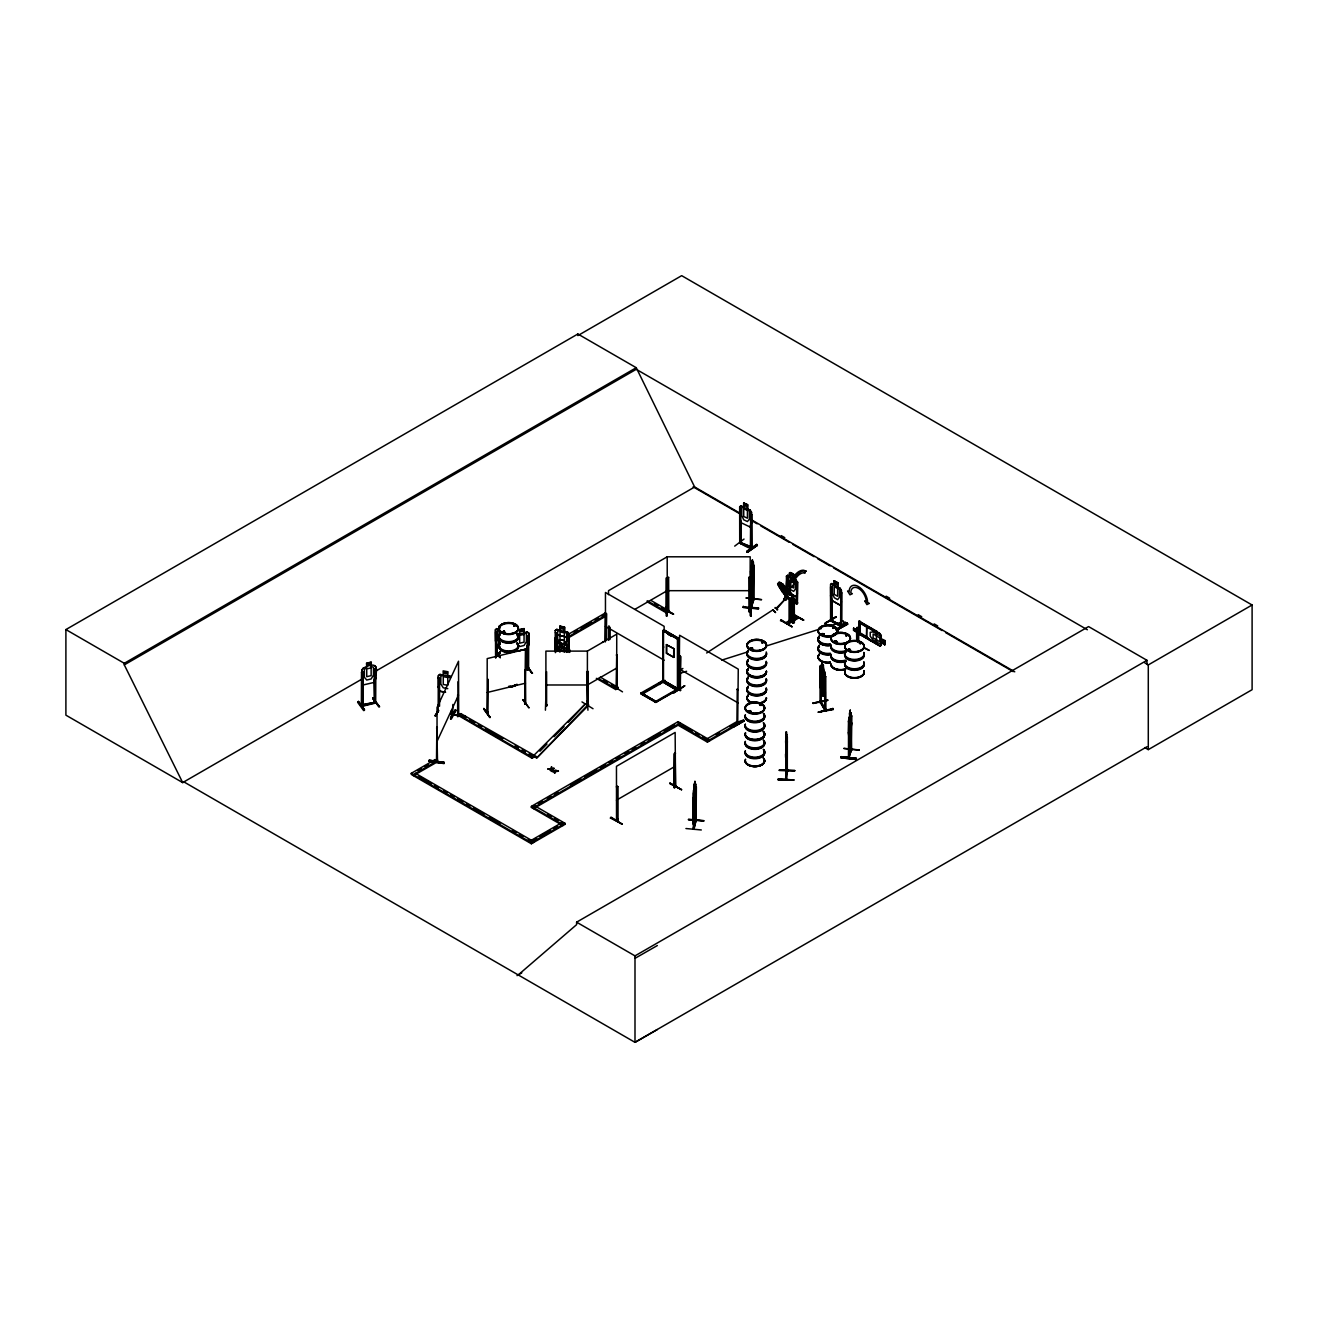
<?xml version="1.0" encoding="UTF-8"?>
<svg xmlns="http://www.w3.org/2000/svg" width="1318" height="1318" viewBox="0 0 1318 1318"><rect width="100%" height="100%" fill="white"/><g stroke="black" fill="none" stroke-linecap="round" stroke-linejoin="round"><path stroke-width="1.5" d="M786.105 736.416L786.451 732.017M785.643 757.619C789.12 719.71 786.171 761.013 785.61 756.829L786.352 735.493M785.94 748.08L786.286 731.77L785.726 754.489M778.23 779.91L778.279 778.724L793.815 780.025L778.23 779.91L793.798 779.91M778.279 779.317L793.815 780.025M784.836 595.818L785.89 596.329M795.314 582.754L789.614 580.711L789.35 587.367L790.668 587.976L795.314 582.754L793.996 582.144M790.668 587.976L790.932 581.304L789.614 580.711M795.545 601.848L794.968 600.86L795.38 601.848M694.289 828.594L693.911 829.384L694.8 787.225L694.042 797.736M695.476 821.262L696.464 820.554M696.332 820.093L695.838 819.318L695.574 820.224M693.202 802.711L693.449 797.67M695.294 808.214C688.622 849.83 698.458 795.726 695.196 796.484M753.221 578.849C756.993 554.927 746.4 610.119 753.204 578.783M850.818 729.249C854.739 705.459 844.509 757.323 850.983 729.266M685.937 828.528L701.308 829.961M743.303 606.906L758.624 607.928M758.476 609.031L743.171 607.351L758.608 608.537M856.239 759.481L856.387 758.295L841.082 756.68L840.933 757.85L856.239 759.481L840.95 757.718M856.387 758.311L841.082 756.68M694.471 800.158L694.191 803.782L693.762 801.41L693.054 803.337M694.619 800.899L694.602 807.95L694.174 805.693C692.51 829.846 694.948 788.741 692.922 805.759M753.468 562.77L753.039 562.045L752.545 564.269L752.413 559.853L751.046 569.788L751.342 607.763L752.38 565.636L751.507 576.131M849.418 756.186L848.38 756.713L849.237 756.812M851.626 749.102L851.23 748.097L851.626 750.337L851.28 715.526L851.56 716.382M693.63 804.524L694.784 797.011L695.196 798.889M437.395 761.194L436.999 762.068L436.67 761.178M458.516 715.69L457.527 716.465L458.648 715.674L532.044 758.245L534.185 757.01L536.821 757.883L588.059 705.805M458.219 715.328L457.956 714.307L457.593 716.498L458.038 715.526M694.701 808L693.63 813.914L693.202 812.036M432.749 761.952L428.993 761.343L444.232 763.056L436.522 762.479M444.051 763.616L436.538 762.381M858.891 632.574L877.31 644.041L858.825 633.991L858.825 632.871L859.962 634.469M860.39 621.915C860.736 625.605 856.733 619.921 859.896 621.964C859.451 652.674 860.308 612.606 860.341 623.084M779.3 770.47L794.886 770.552L779.35 769.926M786.418 744.95L786.401 779.712L785.874 778.823M787.324 736.993L787.307 771.755L787.456 769.646L786.681 770.519M785.89 777.488L786.467 778.872M786.797 770.75L785.66 779.663L785.709 777.669M786.632 770.387L786.797 769.514M775.94 608.521L784.671 599.69L776.5 609.13M858.067 628.768L856.255 629.872L856.255 631.816L853.537 630.251L853.537 628.307L857.672 630.334C860.984 628.95 856.008 629.279 857.211 627.417L858.891 629.263M785.693 740.881L786.714 733.945L787.324 771.59M694.042 811.18L694.784 800.356L694.042 803.057M751.029 585.653L750.585 571.238L753.039 562.045M750.716 571.304L750.881 568.783M848.314 721.704L848.808 719.233L848.479 732.923M695.196 806.682L694.652 813.717M663.267 680.368L641.158 692.922L641.158 693.976L655.82 702.445L678.754 689.215L678.704 638.373L664.074 629.922L662.756 630.679L662.773 680.582L663.382 679.001M679.808 688.474C682.329 692.856 677.765 686.843 680.516 688.952M694.026 784.342L693.663 790.52L695.558 783.633L694.981 785.857L694.998 781.459L693.63 791.41L694.207 828.528L693.647 827.111M738.278 723.549L737.437 723.055M737.256 721.786L738.377 722.429L737.141 721.72M693.63 801.41L693.367 804.112M796.319 602.672L795.594 603.331L796.83 603.957L788.016 588.8L795.726 603.512M831.576 621.256L831.971 587.153M831.197 620.465C830.406 619.196 832.235 618.735 830.587 620.811L830.538 584.385L831.806 583.479L834.146 584.978M840.373 625.094L841.329 626.973M840.373 626.33L840.719 624.798L841.741 626.544M841.741 625.457L831.691 620.448L840.637 625.16M581.979 701.917L593.018 708.722M859.32 633.464L860.341 634.386L859.27 632.36L865.827 636.281M859.896 633.497L859.962 634.601L859.962 633.2M361.363 704.899L363.158 704.817L361.626 704.784M374.197 665.623L375.844 666.71L375.679 703.12C374.477 702.099 374.674 700.402 375.383 702.708L374.131 703.005L374.378 701.703M527.184 635.655L527.249 669.874L527.052 668.292L528.485 667.995M527.035 669.577L528.633 669.198M819.928 673.926C819.829 664.832 826.287 679.445 825.15 682.131M820.093 673.893L820.62 670.598M824.524 688.523L825.101 685.409M856.354 759.036L841.049 757.389L856.387 759.003M820.653 687.156L820.719 703.186L820.142 702.247M821.279 701.819L820.142 701.011L820.719 701.95M820.521 701.802L820.57 703.169L821.163 701.769M825.76 676.645L824.788 675.986L825.76 676.645L825.826 710.616L824.673 708.59L825.315 709.496M483.788 709.166C502.257 735.032 471.679 690.401 489.868 717.47M484.134 709.002L490.263 717.371M503.278 632.525L502.158 631.635M504.036 631.042L502.488 631.997L503.97 631.536M503.97 632.459L503.97 631.108L502.158 632.047M514.267 625.012L513.773 626.066L515.14 625.572M513.822 625.902L514.366 625.226M515.19 625.852L514.168 625.144M750.239 648.423L751.985 649.609L752.249 647.978M750.535 648.357L750.848 648.209M752.644 648.357L752.051 649.247M761.59 642.509L763.056 642.163L761.771 642.591M762.858 642.179L762.035 642.179L763.122 642.146M762.924 642.36L762.875 642.937M750.486 711.819L749.283 711.572M750.403 711.918L750.206 710.649L748.443 711.967M751.145 711.39L749.349 712.363L748.756 710.814M759.778 705.394L760.47 705.048M760.387 705.048L760.98 705.509M822.251 634.897L822.251 633.53M822.185 634.518L823.47 634.436L822.959 633.48M832.91 627.78L834.393 628.274L833.025 628.324M833.289 627.846L833.981 627.533M834.195 641.471L835.941 642.673L836.765 641.289M835.315 642.36C832.614 641.075 838.363 642.673 835.793 640.894M835.793 642.36L836.353 641.141M845.991 635.984L846.766 634.963M846.057 635.441L847.26 635.556L845.744 635.638M847.803 649.774L848.66 648.967M848.248 650.384C850.983 652.015 849.616 646.924 848.66 650.169M848.841 649.807L849.072 648.835M849.039 648.769L849.962 649.725M859.418 643.25L860.39 643.975M860.555 643.431L859.435 643.25M813.008 703.499L827.688 700.517M545.734 701.127L545.421 710.188M796.006 601.519L794.622 601.403M794.787 600.827L796.715 603.891L797.126 600.184L796.187 599.575L797.061 600.217M693.466 797.736L695.179 790.816L695.459 793.963M693.07 813.733L693.466 814.458L695.327 807.572M694.174 813.832L694.652 812.086M694.652 813.47L694.009 816.633M429.207 760.206L444.248 762.479L429.207 760.206L428.993 761.293L432.765 761.82M429.157 760.931L444.265 762.463M694.174 784.605L694.998 781.459M694.174 785.989L694.668 784.243M694.158 794.606L694.125 829.22M696.135 787.538L695.838 786.681L695.607 821.361M688.441 819.78L703.944 820.719L688.573 819.236M693.4 803.996L693.647 807.259L695.542 800.356M693.35 827.902L695.574 820.57L695.657 784.194L695.574 821.46M696.118 820.62L694.125 827.984M693.993 829.269L695.855 820.471M693.63 810.57L694.421 807.868M603.001 641.569L602.507 642.41M610.399 818.149L611.008 817.094L622.08 824.112L610.448 818.033M610.926 817.671L622.08 824.112M663.267 630.647L678.754 638.439L678.638 689.067M663.053 680.368L677.732 688.77M780.454 620.778L781.063 619.724L792.069 626.775L780.997 620.3M751.672 563L752.216 561.254L751.672 564.384M751.062 568.898L751.639 566.938M751.276 573.808L750.996 572.951L751.244 607.779L754.077 598.949M753.797 565.949L753.517 565.109L753.138 599.674M743.171 607.433L743.336 606.231M746.169 598.108L761.474 599.739M750.931 605.621L751.408 606.478L753.764 599.047M753.385 597.729L753.237 598.636M750.749 607.631L753.517 598.982L751.557 605.918M753.995 598.52L753.27 599.789M849.435 717.404L850.176 710.27L850.308 714.702L850.967 712.659M849.435 713.417L850.341 710.287M849.435 714.817L849.978 711.687M848.644 719.315L850.785 712.643M848.825 719.331L850.143 716.069L849.27 726.548M849.039 724.241L848.759 723.384L849.006 758.212L849.27 718.771M843.932 748.525L859.237 750.156M851 749.415L849.319 756.351M848.512 721.687L848.479 758.147L851.527 749.481M851.823 749.464L848.38 758.081M751.458 512.241L751.589 548.667C749.53 548.733 735.296 541.418 741.062 541.962M750.239 546.855C754.242 546.822 747.652 547.184 751.441 548.683M750.239 548.09L750.947 546.608L740.914 542.703L750.601 546.921M374.197 682.147C377.508 669.989 379.436 659.824 363.307 668.111L361.807 669.956L361.923 706.448L361.643 705.229M518.023 651.01L527.233 648.785L528.699 644.255M518.089 651.092L527.299 648.868L528.913 644.337L528.847 633.052L527.184 631.981L523.987 632.887M797.423 593.347L796.204 596.955L789.4 593.018M830.538 595.555L831.642 600.349L840.126 605.242L841.477 601.749M750.041 526.838L751.359 523.427L751.359 512.323L750.041 510.297L740.98 505.98M751.458 523.361L750.14 527.019L740.881 522.62L739.777 517.809L740.881 522.62M550.644 770.42L551.319 768.756L554.137 768.394L551.319 769.119L550.644 770.766M554.927 773.238C557.3 765.445 554.532 773.814 554.4 772.579M550.117 770.453L551.418 766.829M793.041 580.134A12.406 7.117 -65.5 0 0 792.365 581.617L793.683 582.21A12.406 7.117 -65.5 0 1 804.277 572.803L806.039 571.089L803.601 570.249A14.482 8.32 -65.5 0 0 792.019 579.508L791.228 581.238L792.579 581.782L793.337 580.118A14.482 8.32 -65.5 0 1 804.919 570.842L806.039 571.089M551.402 768.756L551.945 767.142M554.4 772.925L555.026 770.931L552.176 771.294L554.944 771.64M358.364 701.522L357.656 702.329L363.669 710.616L364.46 709.727L358.43 701.44L364.46 709.727M358.331 702.066L364.46 710.435M556.756 634.65L567.696 637.467L569.145 641.965L567.761 637.368L556.756 634.65L555.076 638.489L555.076 649.675L556.723 651.553L555.076 649.675M555.29 638.456L556.855 634.815M567.498 648.868L569.277 645.194L567.613 649.033L556.591 646.298L555.224 641.701M663.498 630.778L664.14 629.988L678.671 638.571M436.917 759.794L436.472 761.985L436.868 727.239L437.51 761.31M437.395 727.305L436.522 728.014M450.772 714.438L465.831 716.695M436.868 761.112L437.527 759.942L436.67 759.942M458.549 714.57L458.367 716.415M655.705 702.115L678.062 689.479M677.749 688.688L662.657 680.385L663.761 681.027M785.396 622.837L796.863 616.725M825.084 623.463L836.073 617.154M825.084 622.986L836.172 616.626L825.167 623.678M673.729 692.263L684.734 685.854L673.811 692.955M673.729 692.741L684.685 685.838M437.032 741.391L458.516 695.113M546.673 704.685L545.833 704.652M546.673 705.921L545.833 705.888M587.466 705.921L586.708 671.686L588.273 671.62L587.877 705.838L587.894 671.406M786.418 779.564L787.472 770.964M734.703 546.13L744.027 539.046M680.104 690.566L680.582 656.397L679.577 655.837L679.198 690.072L679.462 688.408M738.377 722.429L737.652 723.813L737.487 721.786M666.134 606.906L666.233 615.918L666.99 615.275M666.957 615.803L666.826 610.448M797.225 603.232L797.588 582.128L796.599 581.551L796.929 602.441M362.994 706.119L361.363 706.086L361.511 672.229L362.796 671.916L362.73 705.773L362.598 704.504L374.328 702.461L362.961 704.866M438.515 710.764L435.533 715.971L438.614 710.254M528.847 668.242L528.847 669.478L527.398 669.824M438.202 710.764L438.169 712.082L438.301 675.607L439.833 674.404L443.145 675.03M439.537 678.375L438.202 678.111L439.537 678.375L439.537 706.267M438.235 686.876L439.734 691.307L445.5 692.279M447.955 676.035L451.151 676.529L439.784 674.503M439.734 691.307L438.449 686.793L438.449 675.689L439.915 674.552M438.219 710.435L434.907 715.938L438.614 710.962M451.53 710.188L451.464 714.587L451.728 712.873M451.201 713.549C452.436 710.979 454.628 716.004 451.448 714.109M451.217 713.252L453.013 713.219M456.094 710.386L451.349 719.018L450.525 718.162C450.476 715.641 457.148 708.392 455.336 710.32L455.369 709.628M450.525 718.87L455.435 709.694M455.55 710.27L450.657 718.771M675.64 787.176L674.042 787.538L674.157 753.599L675.145 753.023L675.541 787.159L674.519 787.769L675.673 785.874L674.157 787.472L674.552 753.814L675.541 753.237M851.099 749.481L851.099 713.038L851 750.304L851.823 715.592M858.891 628.62L859.27 621.19L877.31 631.602L876.931 632.969L858.776 622.491L858.891 621.289L879.946 633.645L881.281 635.606L881.165 645.392L879.897 646.117L858.891 633.859M695.723 820.653L693.268 829.269L693.647 828.347M588.306 704.29C585.884 704.109 589.739 704.125 588.306 705.525M616.247 687.683L617.186 688.952L616.198 688.82L616.742 654.749L617.154 688.886M487.462 712.198L487.199 711.835M487.709 712.84L487.841 679.034L487.462 713.433L488.055 712M524.811 670.071L524.729 703.96L525.454 669.906L525.717 704.141L525.404 702.478L524.943 703.367M750.898 606.923L751.276 615.918L750.42 615.918L750.321 606.939L751.178 606.939M663.498 681.34L663.498 630.515M663.992 681.62L641.998 694.322M789.185 599.344L791.146 599.328L791.146 620.498L789.844 619.872M792.349 601.337L793.156 623.019M789.185 620.383L790.306 619.872M792.398 622.574L794.359 622.557L794.276 601.206L793.041 600.761M794.359 622.557C790.355 624.089 794.82 620.547 793.387 623.019L793.387 601.848L794.276 601.206M856.684 641.306L856.601 629.576M858.545 629.691L857.211 628.834M457.791 714.455L458.648 714.438M435.055 759.596L437.181 762.002L413.374 775.643L413.374 774.589L437.197 760.832L435.055 759.596L411.232 773.353L411.232 774.407L531.385 843.767L565.01 824.36L565.01 823.305L535.668 806.369M545.833 704.339L546.69 704.998M545.833 705.575L546.608 705.954L546.608 671.686M546.591 705.904L546.608 704.323M586.625 704.998L587.482 705.575M587.383 705.921L587.4 651.108L616.742 634.156L616.659 689.199L616.742 687.386M504.316 632.278L503.756 631.042M750.535 648.637L752.117 648.11M752.051 648.324L750.683 648.654M750.552 711.819L750.271 710.583M823.783 633.793L821.262 634.633M833.569 627.566L834.393 628.027L832.91 628.225M834.096 641.602L835.315 640.894M834.656 641.981L834.755 641.141M836.914 641.899L836.024 642.311M849.78 650.252L849.55 648.835M555.339 652.674L555.224 630.515L556.707 629.394L559.837 630.284M556.707 629.394L567.564 632.245L569.211 634.09L569.129 652.443M555.339 632.739L556.641 633.068M564.598 627.187L564.368 631.553L566.724 633.53L566.724 641.306L564.368 644.057L564.368 651.817L559.985 650.73L559.985 642.953L557.646 639.049L557.646 631.273L560.002 630.465L559.903 626.034L564.598 627.187L564.532 631.454L567.63 632.113L569.277 633.991M567.844 652.13L568.058 635.902M569.343 636.215L567.844 636.182M362.022 670.071L363.307 668.111M782.744 584.022L779.202 581.864L780.866 584.978C771.195 578.734 789.597 602.359 793.123 599.278M781.871 591.337C782.217 592.952 796.171 604.27 792.81 597.235M782.974 584.994L780.256 582.836L788.658 589.756L793.271 599.426M792.826 597.449L786.698 588.158M437.115 761.969L436.868 727.239M777.884 583.594L779.218 583.775L777.884 583.594L786.912 598.421L778.23 583.215L786.813 588.108M788.016 588.8L789.004 589.36L787.67 589.179M786.171 597.285L796.715 603.891M786.928 598.306L787.34 594.599M794.77 601.799L786.22 596.906L797.835 603.018M820.125 666.15L820.768 665.376L821.757 667.303M823.289 696.217L821.641 693.383L820.949 686.414L821.806 676.678L823.404 679.297L823.404 671.521L821.822 668.918L821.822 676.711L824.244 683.993L823.289 696.217L823.223 691.818L824.442 693.943L825.101 693.153M783.6 599.13L786.055 596.428L787.9 597.664L785.446 600.349L783.716 599.377L786.055 596.428M666.216 610.481L668.457 609.987L668.786 611.585L668.621 577.383L666.216 577.959L666.2 612.771L647.204 601.799M748.69 610.399L750.37 610.349M750.206 610.036C751.622 613.974 748.229 606.824 748.97 611.684L748.805 577.399L750.206 577.696L748.805 577.399M678.062 638.917L663.069 630.498M536.821 756.812L460.839 713.598L458.697 714.834L532.044 757.191L585.423 703.878L588.059 704.735L536.821 757.883M539.886 751.227L547.003 743.995M554.12 736.762L564.071 726.63M568.338 722.297L585.423 703.878M793.502 600.761L792.2 601.288L793.156 601.848L793.041 623.084M820.175 702.445L821.229 702.214L825.513 708.59M821.279 703.054L821.163 693.037M825.117 710.567L820.735 702.164L821.213 702.972M825.809 709.265L825.052 709.348M666.216 610.613C668.523 611.305 667.254 610.646 667.089 610.399M666.101 611.832L668.341 610.465L651.076 600.514M616.462 819.417L617.944 819.121L616.527 819.45M675.541 787.11L675.145 732.429L616.462 766.318L616.527 820.686M617.022 819.73L616.742 821.065L617.845 820.471L617.829 786.533L616.462 786.895L617.829 786.533M674.783 786.451L675.475 785.989M674.042 787.538L675.261 786.83M518.221 974.925L576.609 924.643L576.609 922.172L1088.569 626.577L1146.957 660.302L1146.957 664.42M517.299 636.001L519.654 634.04L519.424 629.691L524.136 628.554L524.136 632.722M617.845 820.471L616.462 820.653M753.55 598.899L753.336 562.605L753.237 599.871M504.415 631.866L503.245 632.162M504.58 632.607L504.728 631.437M514.004 625.605L515.19 625.589M762.15 641.866L761.705 642.756L763.122 642.591M821.411 633.974L822.448 633.694M823.931 634.683L822.959 634.946M823.783 635.029L823.635 633.694M834.755 641.569L836.024 641.372M850.522 650.038L849.039 650.219M555.142 630.614L556.773 629.559M786.5 589.492L786.434 576.18L787.703 575.258L790.075 576.724M830.653 584.5L831.856 583.66L840.159 588.454L837.754 587.054L837.869 582.82L834.146 580.81L837.869 582.82M495.601 640.63L496.721 645.425L500.165 647.22L496.606 645.49L495.469 640.696L495.469 629.526L496.754 628.62L499.127 630.103M740.057 508.896L741.128 509.407M747.553 508.979L747.652 504.728L743.616 502.932L743.731 507.298L741.77 507.759L741.77 515.536L743.731 519.803L747.421 521.549L749.382 519.16L749.382 511.384L747.421 509.045L747.652 504.728L743.731 503.13M750.09 510.181L751.589 512.241M750.387 548.09L750.716 513.971L751.804 514.481L751.903 548.304M751.804 514.481L750.387 514.218M740.798 509.654L740.914 543.593L739.727 543.148L751.738 548.272M746.812 552.011L757.356 545.322L747.471 552.341L746.812 551.303L756.779 544.433L746.878 551.352M746.976 552.011L756.878 545.075M757.323 545.29L747.471 552.308M668.572 611.618L667.369 611.173M668.572 610.382L667.04 610.069M748.805 610.036L750.206 610.349M750.041 611.634L750.206 556.806L667.205 556.806L608.521 590.678L608.521 594.665M679.495 670.681L682.889 668.473M706.662 652.987L772.908 609.872L775.511 612.508L772.908 609.872M824.739 709.776L824.739 708.54M778.411 583.413L777.604 583.775L781.986 591.387M525.618 704.141L524.844 703.878M588.273 671.62L586.708 671.686M617.121 654.964L616.247 655.046M622.508 691.868L611.47 684.833M499.127 625.935L499.242 646.973M495.469 629.526L495.601 657.946M496.754 628.62L499.357 630.235M786.434 576.197C788.494 574.994 784.655 586.032 787.34 590.53L786.484 587.383M787.703 575.258L796.154 580.118L797.489 582.21L797.423 603.298M795.429 581.238L795.462 589.047L793.65 591.37L790.256 589.476L788.411 585.11L788.378 577.3L790.19 576.938C785.429 566.41 800.487 579.08 790.174 572.753M794.688 577.399A12.406 7.117 -65.5 0 0 793.831 578.717L793.815 574.516M796.072 580.085L793.831 578.684M496.606 656.512L496.985 632.376M605.077 641.833L605.456 613.035L606.461 613.611L606.461 640.136M666.776 610.794L666.496 612.129L666.611 578.19L668.621 577.383M606.082 640.35L606.461 613.611M662.575 607.746L673.663 614.122L667.106 611.222M663.152 646.347L663.761 647.138M680.319 690.566L680.582 656.397M664.931 680.385L659.165 684.404M665.013 680.516L658.605 683.465L663.316 680.747L658.687 683.581L659.214 684.52M737.718 723.78L738.261 669.132L679.577 635.243L679.067 689.924L680.203 690.5M736.894 723.384L737.256 689.149M743.681 719.875C720.205 735.559 740.452 717.569 744.275 720.93L732.824 726.91M669.923 783.782L681.604 789.713L669.972 783.057M616.462 820.784L617.45 820.208L617.45 786.319M361.84 679.149L182.675 782.595L65.9 715.163L65.9 629.576L577.861 333.998L636.248 367.706L694.652 487.001L740.881 513.707M65.9 629.576L124.287 663.3L636.248 367.706M657.352 1029.539L634.996 1042.34L183.894 781.904L182.675 782.595L124.287 664.882L636.248 369.304L1087.366 629.757M374.312 671.949L694.652 487.001M566.987 635.095L605.407 612.919M573.973 632.129L577.465 630.103M580.958 628.093L591.436 622.047M594.929 620.02L598.421 618.01M601.914 616L605.407 613.974M569.129 636.33L605.802 615.16M569.129 637.401L605.802 616.214M635.194 609.163L667.205 590.678L750.206 590.678M666.2 612.771L668.341 611.536L661.422 607.549M418.037 770.47L421.447 768.509M424.841 766.549L428.251 764.588M616.742 668.045L587.4 684.981L545.899 684.981M666.381 644.7L674.009 648.753L673.712 657.402L666.381 653.168L666.381 644.7L674.009 648.753M662.756 630.679L677.436 639.148L678.754 638.39M666.381 653.168L674.009 657.237M797.588 582.128L796.22 581.782M598.108 678.325L615.72 688.49L617.845 687.255L617.845 688.309L615.72 689.545L596.346 678.358M789.844 599.838L790.998 599.278L790.948 620.383M641.158 693.976L663.498 681.076L662.822 679.314M840.209 588.339L841.477 590.546L841.296 626.907M840.983 626.116L840.752 592.227L841.741 592.803L841.741 620.712M841.741 592.803L840.373 592.457M787.785 624.304L798.774 617.878M831.642 600.349L840.241 605.176M793.65 614.979L803.667 620.02M841.741 625.309L841.741 626.676L830.472 620.613L841.362 626.907M836.172 629.329L847.227 623.035L836.238 629.427M836.32 630.037L847.787 624.04L836.172 630.037L847.177 622.986M561.139 824.607L531.385 807.423L531.385 806.369L678.095 721.671L709.578 739.843L709.578 740.897L702.675 736.91M836.765 630.317L847.771 623.958M531.385 807.423L534.927 805.38M538.452 803.337L541.995 801.295M547.299 798.247L550.825 796.204M554.367 794.161L557.909 792.118M570.282 784.968L580.876 778.856M584.418 776.813L596.79 769.663M600.333 767.62L605.621 764.555M609.163 762.529L612.705 760.486M616.231 758.443L619.773 756.4M625.078 753.336L628.604 751.293M632.146 749.25L635.671 747.207M640.976 744.159L644.518 742.116M648.044 740.073L660.417 732.923M663.959 730.88L674.569 724.768M858.891 622.689L860.456 622.755M856.255 631.816L857.211 627.417M853.537 630.251L856.552 631.635M856.914 627.599L858.43 628.126M857.441 641.751L858.133 628.291M870.16 628.027L879.88 633.612M870.16 640.532L866.569 637.039L866.849 627.335M876.437 631.651L876.47 644.14M877.31 631.602L876.931 632.969M531.385 840.241L560.727 823.305L560.727 824.36M707.436 738.607L736.778 721.671L738.92 722.907L738.92 723.961L707.436 742.133L678.095 725.197L678.095 724.126L707.436 741.078L738.92 722.907M533.115 840.307L536.574 838.314M540.018 836.32L550.38 830.34M553.824 828.347L557.283 826.353M716.069 734.686L719.529 732.693M729.875 726.712L735.049 723.714M411.232 773.353L531.385 842.713L565.01 823.305M884.889 640.532L884.773 644.766L884.889 640.532L881.05 638.587L879.847 635.803L873.109 631.915L870.21 632.327L870.21 636.232L873.109 639.971L879.847 643.859L881.05 642.476L884.889 644.7M879.847 645.952L881.165 645.194M616.462 800.191L675.145 766.318M517.018 975.617L521.78 972.865M576.609 922.172L634.996 955.88L1146.957 660.302M1144.815 662.905L1148.291 664.915L1252.1 604.995L1252.1 689.693L1148.291 749.629L1144.732 747.57M1146.957 746.762L634.996 1042.34L634.996 955.88M634.996 958.351L657.352 945.533M504.497 632.409L502.059 632.212M822.185 633.744L823.075 635.062M823.717 634.848L821.724 634.848M846.123 635.391L847.013 635.21M848.66 649.412L849.78 649.313M361.626 706.02L375.646 702.642M374.378 702.939L374.263 669.149M528.798 669.56L528.633 667.962M617.022 820.966L616.857 787.11M451.382 714.504L452.848 714.751L452.865 704.455M696.135 821.411L696.365 786.731M857.903 630.202L857.903 641.751M753.797 599.838L754.061 565.158M678.803 673.729L686.612 671.257M721.77 660.12L747.141 652.081M766.681 645.886L821.345 628.571M831.114 625.473L840.884 622.376M750.206 611.667L748.805 611.272L750.37 611.272M522.999 699.677L529.062 707.947L522.686 699.66M488.055 713.236L487.133 713.087L487.199 658.605L525.454 649.313L524.811 703.845M587.894 705.789L587.943 704.01M487.199 692.477L525.454 683.202M366.733 663.366L371.132 662.295L371.132 666.463L373.488 667.287L373.488 675.063L371.132 678.968L366.733 680.039L364.378 677.271L364.378 669.478L366.733 667.534L366.503 663.168L371.281 662.114L371.281 666.282M524.053 628.818L519.424 629.691M517.068 634.568L519.424 633.859M517.134 634.65L527.184 632.228L528.765 633.233M363.01 672.196L361.511 672.229M374.477 669.429L375.564 668.836M527.398 635.951L528.485 635.342M372.813 698.672L379.617 706.778L372.912 697.996M375.778 703.005L361.89 706.399M527.249 668.638L528.6 668.407M527.184 669.544L528.485 669.231M531.945 673.35L525.931 665.063M504.217 632.541L503.146 632.624M752.117 649.164L750.898 649.329M752.298 649.329L751.062 649.164M860.061 643.266L860.901 643.25M849.83 649.873L848.776 649.873M749.217 711.638L750.271 711.638M793.271 601.964L793.502 623.084M677.946 689.545L677.946 638.719L677.831 689.742L662.938 681.274L677.37 689.429M739.925 541.484L740.222 542.802L739.909 506.755M821.74 693.4L819.878 685.014L824.442 693.943M821.921 663.102C826.205 670.714 823.075 681.488 823.388 690.385L821.806 687.798L820.966 675.31L821.921 663.102L823.618 665.887M820.702 668.358L820.653 673.218M823.453 670.088L825.315 674.305L824.574 688.721L820.62 682.114L820.125 677.254M824.706 671.851L825.315 710.731L825.299 691.835M820.224 677.155L820.587 682.197M832.91 708.491L818.231 712.165L833.19 709.628L832.91 708.474M499.242 630.301L497.413 630.663L497.413 638.439L499.242 642.805M848.792 757.175L849.402 717.354M796.566 599.361L796.863 602.474M840.637 626.05L840.752 604.188M374.691 703.367L374.263 679.116M554.137 768.394L551.319 769.119M547.893 768.822L554.137 768.756M557.909 770.585L555.603 771.59L558.42 771.228M552.176 771.294L557.909 770.931M547.893 769.185L550.743 768.806M552.176 771.656L555.026 771.277M555.603 771.228L558.42 770.865M750.898 547.876L750.716 513.971M673.152 614.303L663.646 608.834M803.173 620.251L793.716 614.765M655.87 701.374L656.051 702.181L641.388 693.976M749.382 710.6L751.244 711.522M587.466 700.533L587.943 710.188M667.6 577.614L667.715 611.42L666.117 611.914L668.621 611.585M587.4 651.108L545.899 651.108L545.932 705.921M779.3 770.272L794.836 770.865M780.964 584.846L779.679 584.764L782.645 590.036L789.153 595.209L789.713 593.973L786.731 588.701L782.793 583.923M451.596 714.142L451.712 712.923M452.733 714.784L452.519 713.499M750.041 611.173L748.64 611.585M822.959 633.909L821.658 633.991M749.975 711.028L748.838 711.242M693.499 790.405L693.284 814.442M693.367 792.909L693.35 829.137M688.474 819.582L703.828 821.015M654.98 701.835L677.946 688.704L663.992 680.648M746.186 597.911L761.491 599.542M843.948 748.327L859.254 749.975M667.27 611.618L667.205 556.806M372.945 698.524L378.826 706.959M457.989 681.736L458.12 716.58M450.805 714.241L465.864 716.514M617.565 818.906L617.565 820.142M447.791 688.639L443.26 687.798L440.838 684.009L440.838 676.216L443.26 675.294L443.145 670.862L448.005 671.768L447.791 676.134L450.212 677.979M439.866 691.192L445.5 692.131M870.308 627.945L866.569 627.253L866.569 637.039M866.717 627.401L870.341 628.093M822.992 633.694L824.03 633.974M560.002 626.297L564.368 627.384M559.985 642.953L564.368 644.057M567.564 648.769L556.773 646.084L555.372 641.718M777.093 610.119C779.416 610.119 774.028 605.703 775.017 608.339M785.544 596.313L786.714 598.356M739.612 541.846L740.765 542.373M740.765 543.609L740.617 542.275M836.024 640.943L836.485 641.85M835.085 642.311L834.162 641.685M752.66 648.159L750.848 648.011L751.128 648.818M803.931 572.407L805.249 573M747.52 508.979L750.206 510.115M757.372 545.405L756.713 544.383M785.726 779.597L785.94 740.304M790.24 586.131L793.634 588.026L793.601 580.233L790.19 578.322L790.223 582.226M789.515 592.952L796.22 596.708M487.792 711.654L487.742 712.89M793.156 598.257L796.566 600.217L791.047 597.515M605.077 613.265L606.082 613.826M679.198 656.051L680.203 656.628M736.877 689.363L737.882 689.94M679.577 689.709L680.681 690.22M496.606 632.607L495.601 632.03L495.98 657.715M669.923 783.073L681.604 789.746M1252.1 604.995L681.67 275.66L577.861 335.596L577.861 333.998M781.212 535.602L784.77 537.645M886.141 596.181L889.699 598.224M918.152 614.649L921.71 616.709M934.149 623.892L937.708 625.951M749.777 518.831L1014.761 671.818M693.153 486.853L739.382 513.542M750.041 519.704L757.158 523.806M760.717 525.849L789.153 542.275M792.711 544.334L814.046 556.657M817.605 558.7L830.043 565.883M833.602 567.943L942.057 630.548M945.616 632.607L1013.18 671.62M831.576 587.383L830.587 586.807L830.966 620.465M859.27 622.343L869.106 628.027M872.384 629.905L875.663 631.8M858.891 629.625L857.656 628.587M881.165 642.41L884.773 644.486M856.914 628.999L858.133 629.707M856.453 629.263L857.672 629.971M853.537 628.307L856.255 629.872M870.341 640.317L879.963 645.886M863.965 647.369L869.287 650.449L863.784 647.978M793.65 614.27L803.683 620.07M780.915 620.432L792.069 626.775M654.519 603.562L657.979 605.555M647.204 600.744L666.2 611.7M668.16 634.172L671.422 636.067L668.094 634.304M605.456 626.33L664.14 660.219M679.577 669.132L738.261 703.005M641.158 692.922L656.743 701.917L641.191 692.889L655.82 701.868M600.25 677.09L617.845 687.255M681.966 724.949L692.312 730.93M695.772 732.923L699.215 734.917M603.776 680.17L607.285 682.213M612.573 685.261L616.099 687.288M462.585 715.674L466.078 717.684M469.57 719.71L474.809 722.725M478.302 724.752L481.795 726.762M485.288 728.788L502.751 738.871M514.976 745.922L518.468 747.932M521.961 749.958L525.454 751.968M528.946 753.995L534.185 757.01L534.185 755.955M547.744 814.392L551.204 816.386M554.647 818.379L558.107 820.373M561.55 822.366L565.01 824.36M531.385 806.369L562.868 824.541L562.868 825.595M415.516 773.353L533.526 841.477L533.526 842.531L528.238 839.484M419.042 776.434L431.365 783.551M434.891 785.594L438.416 787.62M443.705 790.668L447.214 792.711M450.74 794.738L454.265 796.78M457.791 798.807L463.079 801.855M466.588 803.898L470.114 805.924M473.64 807.967L484.217 814.063M489.489 817.111L500.066 823.223M512.389 830.34L515.915 832.366M519.44 834.409L522.966 836.436M741.062 543.197L741.128 523.361M797.192 603.496L787.39 597.977L784.259 592.606M559.985 652.113L557.646 650.153L557.646 642.36L559.985 639.609L560.002 631.849L564.368 632.937L564.368 640.729L566.707 644.617L566.707 652.394M825.052 710.583L820.191 702.346M866.717 636.956L870.308 640.449M858.661 629.493L858.661 641.306M733.286 727.206L744.275 720.897M798.28 617.549L787.176 623.958L798.263 617.467M517.299 643.777L519.654 646.545L524.053 645.49L526.409 641.586L526.409 633.81L524.053 632.986L523.987 628.719M532.538 673.284L525.734 664.486L531.846 672.806M375.992 677.814L374.378 682.362L363.257 684.932L361.807 681.142L361.956 669.972M372.813 697.963L378.925 706.3M664.107 681.686L664.107 680.714M879.831 633.711L881.05 635.671M820.471 670.631L824.59 677.188L824.771 709.974M823.107 693.4L822.086 691.736L823.107 694.784M821.806 693.35L823.453 696.184M820.603 665.409L824.689 671.949M840.044 588.52L841.246 590.596M789.004 589.36L797.176 603.562M565.933 651.932L563.066 646.891C569.409 643.217 563.972 639.625 562.078 645.721C560.348 639.263 554.516 638.456 561.122 646.38C554.796 649.807 560.512 653.464 562.143 647.599L564.499 651.866M751.276 615.885L750.321 606.231L750.519 615.737M787.9 597.664L785.446 600.349M361.956 681.076L363.438 684.866M568.799 647.385L570.051 650.993M568.799 648.44L570.051 652.064M848.808 727.997L849.27 729.892L850.604 722.396L850.176 710.27M751.046 577.581L751.507 579.459L752.842 571.979L752.413 559.853M830.768 595.538L831.856 600.184M693.63 799.186L694.042 801.064L695.212 793.551L694.833 781.442M848.347 732.792L848.792 736.07M785.759 749.563L785.94 751.425L786.467 731.77M692.774 816.814L693.202 820.109M693.037 820.093L692.774 805.693M693.235 803.98L693.482 807.242M695.344 790.833L695.591 794.095M785.577 754.357L785.857 757.636M750.617 607.532L750.749 571.254M667.007 609.822L667.106 615.918M796.599 581.551L796.682 600.547M793.584 574.648L793.601 578.833M790.289 572.687L790.306 576.856M787.423 576.757L787.489 590.052M786.813 575.982L786.879 589.261M1148.291 664.915L1148.291 749.629M859.27 621.19L859.27 628.406M853.833 628.126L853.833 630.07M837.638 582.968L837.638 587.136L839.434 589.558L839.434 597.334L837.638 599.641L834.261 597.697L832.465 593.314L832.465 585.538L834.261 585.176L834.261 580.744M834.376 580.941L834.376 585.11M831.971 601.107L832.086 621.107M831.691 620.086L831.691 621.322M820.093 702.461L820.224 665.985L819.928 685.047M792.283 601.206L792.283 622.64M790.19 599.772L790.075 621.075L789.844 598.701M789.96 598.767L790.075 620.976L789.07 620.58L789.07 599.146M751.293 547.349L751.227 548.617M743.846 503.064L743.846 507.232L740.93 505.815L739.662 506.722L739.727 543.148M736.778 721.671L736.762 723.187M707.436 741.078L707.436 742.133M678.095 721.671L678.095 722.725M677.436 639.148L677.436 688.935M677.106 688.919L676.76 689.265M673.712 648.934L673.712 657.402M666.677 644.518L666.677 653.003M664.14 630.317L664.14 626.33L605.456 592.457L605.456 641.602M663.168 630.449L663.168 681.406M655.82 701.308L655.82 702.445M615.72 688.49L615.72 689.545M609.904 627.236L609.904 639.477M609.509 627.022L609.509 639.263M608.916 625.77L608.916 640.054M608.521 627.599L608.521 639.84M569.063 634.106L568.997 651.207M560.068 626.198L560.068 630.366M556.427 633.348L556.427 651.29M532.044 757.191L532.044 758.245M531.385 842.713L531.385 843.767M528.699 633.151L528.6 669.643M527.184 645.622L527.249 669.874M499.851 627.17L499.851 628.571M496.985 644.337L496.985 656.298M460.839 713.598L458.697 715.905L458.516 661.224L437.032 707.519L437.032 761.985M457.643 694.767L457.643 716.399M362.796 671.916L362.895 706.168M124.287 663.3L124.287 664.882M842.07 624.073A1.944 1.12 -60 0 1 840.719 622.986A1.944 1.12 -60 0 1 842.531 620.712A1.944 1.12 -60 0 1 843.256 622.59M764.259 725.065A9.704 5.601 0 0 1 756.153 732.067A9.704 5.601 0 0 1 745.181 726.515M763.402 723.137A9.836 5.684 0 0 1 756.17 731.605A9.836 5.684 0 0 1 745.378 724.505M763.402 722.643A9.836 5.684 0 0 1 756.17 731.128A9.836 5.684 0 0 1 745.378 724.027M763.402 713.779A9.836 5.684 0 0 1 756.17 722.264A9.836 5.684 0 0 1 745.378 715.147M763.402 713.302A9.836 5.684 0 0 1 756.17 721.77A9.836 5.684 0 0 1 745.378 714.669M764.259 732.89A9.704 5.601 0 0 1 756.153 739.909A9.704 5.601 0 0 1 745.181 734.34M764.242 732.363A9.687 5.585 0 0 1 756.153 739.365A9.687 5.585 0 0 1 745.197 733.813M764.259 723.5A9.704 5.601 0 0 1 756.153 730.501A9.704 5.601 0 0 1 745.181 724.949M764.242 715.723A9.687 5.585 0 0 1 756.153 722.709A9.687 5.585 0 0 1 745.197 717.173M764.259 714.142A9.704 5.601 0 0 1 756.153 721.16A9.704 5.601 0 0 1 745.181 715.592M763.303 731.622A9.72 5.618 0 0 1 756.153 739.991A9.72 5.618 0 0 1 745.494 732.973M763.303 731.226A9.72 5.618 0 0 1 756.153 739.596A9.72 5.618 0 0 1 745.494 732.577M763.303 731.918A9.72 5.618 0 0 1 756.153 740.288A9.72 5.618 0 0 1 745.494 733.269M764.242 751.721A9.687 5.585 0 0 1 756.153 758.707A9.687 5.585 0 0 1 745.197 753.155M763.402 749.777A9.836 5.684 0 0 1 756.17 758.245A9.836 5.684 0 0 1 745.378 751.145M763.402 749.299A9.836 5.684 0 0 1 756.17 757.768A9.836 5.684 0 0 1 745.378 750.667M763.402 740.436A9.836 5.684 0 0 1 756.17 748.904A9.836 5.684 0 0 1 745.378 741.803M763.402 739.942A9.836 5.684 0 0 1 756.17 748.426A9.836 5.684 0 0 1 745.378 741.309M764.226 759.003A9.671 5.585 0 0 1 756.137 765.972A9.671 5.585 0 0 1 745.214 760.437M764.242 750.14A9.687 5.585 0 0 1 756.153 757.142A9.687 5.585 0 0 1 745.197 751.589M764.242 742.364A9.687 5.585 0 0 1 756.153 749.349A9.687 5.585 0 0 1 745.197 743.813M764.259 740.798A9.704 5.601 0 0 1 756.153 747.8A9.704 5.601 0 0 1 745.181 742.248M764.193 733.764A9.638 5.569 0 0 1 757.372 740.584A9.638 5.569 0 0 1 745.56 736.647M763.303 758.179A9.72 5.618 0 0 1 756.153 766.565A9.704 5.601 0 0 1 745.181 761.013A9.704 5.601 0 0 0 756.153 766.516A9.704 5.601 0 0 0 764.259 759.563A9.704 5.601 0 0 1 756.153 766.516A9.72 5.618 0 0 1 745.494 759.547M763.303 757.883A9.72 5.618 0 0 1 756.153 766.252A9.72 5.618 0 0 1 745.494 759.234M517.183 643.596A9.836 5.684 0 0 1 508.649 652.113A9.836 5.684 0 0 1 500.132 643.596M517.068 644.173A9.704 5.601 0 0 1 508.649 652.575A9.704 5.601 0 0 1 500.247 644.173M500.263 657.072A9.687 5.585 0 0 1 500.263 651.471M500.23 657.303A9.72 5.618 0 0 1 500.23 651.685M517.183 634.238A9.836 5.684 0 0 1 508.649 642.756A9.836 5.684 0 0 1 500.132 634.238M517.068 642.607A9.704 5.601 0 0 1 508.649 651.01A9.704 5.601 0 0 1 500.247 642.607M517.068 634.815A9.704 5.601 0 0 1 508.649 643.233A9.704 5.601 0 0 1 500.247 634.815M517.183 643.102A9.836 5.684 0 0 1 508.649 651.636A9.836 5.684 0 0 1 500.132 643.102M517.183 633.76A9.836 5.684 0 0 1 508.649 642.278A9.836 5.684 0 0 1 500.132 633.76M517.068 633.25A9.704 5.601 0 0 1 508.649 641.668A9.704 5.601 0 0 1 500.247 633.25M499.341 657.105A9.638 5.569 0 0 1 500.296 652.871M500.23 657.698A9.72 5.618 0 0 1 500.23 652.081A9.704 5.601 0 0 0 499.275 656.348M508.649 686.513A9.671 5.585 0 0 0 511.153 686.332A9.671 5.585 0 0 1 508.649 686.48M515.536 685.096A9.72 5.618 0 0 1 508.649 686.744M766.236 661.751A9.836 5.684 0 0 1 755.445 668.852A9.836 5.684 0 0 1 748.212 660.384M766.45 663.761A9.704 5.601 0 0 1 754.226 669.182A9.704 5.601 0 0 1 748.327 660.961M766.401 671.043A9.671 5.585 0 0 1 754.242 676.431A9.671 5.585 0 0 1 748.36 668.259M766.466 671.274A9.72 5.618 0 0 1 754.226 676.694A9.72 5.618 0 0 1 748.311 668.457M748.311 668.786A9.72 5.618 0 0 0 754.226 677.007A9.72 5.618 0 0 0 766.466 671.587A9.704 5.601 0 0 1 754.226 677.057A9.704 5.601 0 0 1 748.327 668.885A9.704 5.601 0 0 0 754.226 677.057A9.704 5.601 0 0 0 766.45 671.686M766.582 653.876A9.836 5.684 0 0 1 754.193 659.362A9.836 5.684 0 0 1 748.212 651.026M766.45 662.196A9.704 5.601 0 0 1 754.226 667.6A9.704 5.601 0 0 1 748.327 659.395M766.45 654.42A9.704 5.601 0 0 1 754.226 659.824A9.704 5.601 0 0 1 748.327 651.603M766.236 661.274A9.836 5.684 0 0 1 755.445 668.374A9.836 5.684 0 0 1 748.212 659.89M766.236 651.916A9.836 5.684 0 0 1 755.445 659.016A9.836 5.684 0 0 1 748.212 650.548M766.45 652.838A9.704 5.601 0 0 1 754.226 658.259A9.704 5.601 0 0 1 748.327 650.038M766.236 688.391A9.836 5.684 0 0 1 755.445 695.492A9.836 5.684 0 0 1 748.212 687.024M766.45 690.401A9.704 5.601 0 0 1 754.226 695.822A9.704 5.601 0 0 1 748.327 687.601M766.401 672.46A9.671 5.585 0 0 1 754.242 677.864A9.671 5.585 0 0 1 748.36 669.676M766.466 697.914A9.72 5.618 0 0 1 759.25 703.334M751.87 702.774A9.72 5.618 0 0 1 748.311 695.097M766.466 671.949A9.72 5.618 0 0 1 754.226 677.37A9.72 5.618 0 0 1 748.311 669.149M766.236 679.05A9.836 5.684 0 0 1 755.445 686.151A9.836 5.684 0 0 1 748.212 677.683M766.45 688.836A9.704 5.601 0 0 1 754.226 694.256A9.704 5.601 0 0 1 748.327 686.035M766.417 681.06A9.687 5.585 0 0 1 754.226 686.464A9.687 5.585 0 0 1 748.344 678.259M766.236 687.914A9.836 5.684 0 0 1 755.445 695.014A9.836 5.684 0 0 1 748.212 686.546M766.236 678.556A9.836 5.684 0 0 1 755.445 685.673A9.836 5.684 0 0 1 748.212 677.188M766.45 679.495A9.704 5.601 0 0 1 754.226 684.899A9.704 5.601 0 0 1 748.327 676.694M863.965 662.74A9.836 5.684 0 0 1 853.174 669.841A9.836 5.684 0 0 1 845.925 661.372M863.801 670.615A9.687 5.585 0 0 1 854.459 677.65A9.687 5.585 0 0 1 845.102 670.615M863.965 653.399A9.836 5.684 0 0 1 853.174 660.499A9.836 5.684 0 0 1 845.925 652.015M863.965 662.262A9.836 5.684 0 0 1 853.174 669.363A9.836 5.684 0 0 1 845.925 660.895M863.965 652.904A9.836 5.684 0 0 1 853.174 660.021A9.836 5.684 0 0 1 845.925 651.537M863.801 653.959A9.687 5.585 0 0 1 854.459 660.993A9.687 5.585 0 0 1 845.102 653.959M863.834 652.394A9.704 5.601 0 0 1 854.459 659.445A9.704 5.601 0 0 1 845.069 652.394M863.834 663.3A9.704 5.601 0 0 1 854.459 670.351A9.704 5.601 0 0 1 845.069 663.3M863.834 661.735A9.704 5.601 0 0 1 854.459 668.786A9.704 5.601 0 0 1 845.069 661.735M845.102 671.126A9.687 5.585 0 0 0 854.459 678.16A9.72 5.618 0 0 0 863.85 671.126A9.687 5.585 0 0 1 854.459 678.16A9.72 5.618 0 0 1 845.052 671.126M863.85 670.813A9.72 5.618 0 0 1 854.459 677.88A9.72 5.618 0 0 1 845.052 670.813M845.546 661.669A9.704 5.601 0 0 1 830.999 656.809M845.612 661.191A9.836 5.684 0 0 1 834.706 660.779A9.836 5.684 0 0 1 831.197 654.799M845.612 660.713A9.836 5.684 0 0 1 834.706 660.302A9.836 5.684 0 0 1 831.197 654.321M845.612 651.85A9.836 5.684 0 0 1 834.706 651.438A9.836 5.684 0 0 1 831.197 645.458M845.612 651.356A9.836 5.684 0 0 1 834.706 650.944A9.836 5.684 0 0 1 831.197 644.963M830.999 664.667A9.704 5.601 0 0 0 845.546 669.511A9.72 5.618 0 0 1 830.983 664.651M845.546 660.104A9.704 5.601 0 0 1 830.999 655.244M845.546 652.311A9.704 5.601 0 0 1 830.999 647.467M845.546 650.746A9.704 5.601 0 0 1 830.999 645.902M845.563 669.198A9.72 5.618 0 0 1 830.983 664.338M830.406 654.354A9.836 5.684 0 0 1 820.06 652.311A9.836 5.684 0 0 1 819.335 646.018M830.373 654.815A9.704 5.601 0 0 1 820.158 652.822A9.704 5.601 0 0 1 819.45 646.594M830.356 662.081A9.671 5.585 0 0 1 820.191 660.087A9.671 5.585 0 0 1 819.483 653.893M830.373 662.328A9.72 5.618 0 0 1 820.142 660.318A9.72 5.618 0 0 1 819.434 654.107M830.406 644.996A9.836 5.684 0 0 1 820.06 642.97A9.836 5.684 0 0 1 819.335 636.676M830.373 653.25A9.704 5.601 0 0 1 820.158 651.24A9.704 5.601 0 0 1 819.45 645.029M830.406 653.86A9.836 5.684 0 0 1 820.06 651.833A9.836 5.684 0 0 1 819.335 645.54M830.406 644.518A9.836 5.684 0 0 1 820.06 642.492A9.836 5.684 0 0 1 819.335 636.182M830.373 643.892A9.704 5.601 0 0 1 820.158 641.899A9.704 5.601 0 0 1 819.45 635.688M786.203 588.718L785.627 590.546L789.943 595.242L785.231 590.744C785.61 593.94 781.969 591.222 784.111 589.69L780.025 585.274L784.474 589.459L784.951 587.96L786.203 588.718M695.657 795.364L695.558 800.421L695.657 795.364M785.693 740.782L785.726 743.286L785.693 740.782M695.459 805.166L695.344 807.67L695.459 805.166M820.9 677.007L822.037 683.795L820.949 686.826L821.509 687.683L822.399 685.36L823.799 691.472L822.729 684.965L823.849 681.818L823.338 680.945L822.366 683.465L820.9 677.007M662.262 681.686L676.908 690.27L662.328 681.62M680.236 722.907L533.526 807.604L533.526 808.659L680.236 723.961L680.236 722.907M869.139 603.43L866.915 604.616L864.69 600.86L866.239 601.749A10.906 6.293 60 0 0 858.512 588.388A10.906 6.293 60 0 0 850.802 592.836L852.334 593.726L849.962 594.83L847.589 590.991L849.121 591.864A13.081 7.546 60 0 1 858.364 586.526A13.081 7.546 60 0 1 867.606 602.54L869.139 603.43M370.342 663.185L367.524 663.86L367.524 665.26L370.342 664.569L370.342 663.185M523.262 629.707L520.445 630.383L520.445 631.767L523.262 631.091L523.262 629.707M371.132 667.847L366.733 668.918L366.733 676.694L371.132 675.64L371.132 667.847M524.053 634.37L519.654 635.441L519.654 643.217L524.053 642.163L524.053 634.37M827.737 700.006L812.761 703.186L827.737 700.006M832.943 709.068L818.231 712.165L832.943 709.15M446.983 672.51L444.067 671.966L444.067 673.35L446.983 673.893L446.983 672.51M447.791 677.534L443.26 676.678L443.26 684.454L447.791 685.311L447.791 677.534M563.593 627.879L560.776 627.187L560.776 628.571L563.593 629.279L563.593 627.879M564.368 640.696L559.985 639.609L564.368 640.729M746.762 505.272L744.39 504.135L744.39 505.535L746.762 506.656L746.762 505.272M747.421 510.445L743.731 508.682L743.731 516.475L747.421 518.221L747.421 510.445M784.902 587.68L781.492 585.785L784.474 591.041L787.884 592.952L784.902 587.68M792.975 575.01L790.784 573.791L790.784 575.175L792.975 576.411L792.975 575.01M837.029 583.314L834.871 582.062L834.871 583.446L837.029 584.698L837.029 583.314M837.638 588.52L834.261 586.576L834.261 594.352L837.638 596.296L837.638 588.52M879.847 637.896L873.109 634.007L873.109 637.896L879.847 641.784L879.847 637.896M884.048 641.026L882.846 640.317L882.846 642.822L884.048 643.514L884.048 641.026M823.388 682.609L821.806 680.022L823.404 682.642M823.124 666.183L822.102 664.519L823.124 667.583L823.124 666.183M750.057 712.593A9.671 5.585 0 0 0 764.555 707.766A9.671 5.585 0 0 0 750.057 702.939A9.671 5.585 0 0 0 750.057 712.593M750.041 713.4A9.687 5.585 0 0 0 764.572 708.557A9.687 5.585 0 0 0 750.041 703.713A9.687 5.585 0 0 0 750.041 713.4M748.014 712.049A9.72 5.618 0 0 0 764.275 709.529A9.72 5.618 0 0 0 752.364 702.659A9.72 5.618 0 0 0 748.014 712.049M748.014 711.753A9.72 5.618 0 0 0 764.275 709.232A9.72 5.618 0 0 0 752.364 702.362A9.72 5.618 0 0 0 748.014 711.753M503.805 633.068A9.704 5.601 0 0 0 518.369 628.208A9.704 5.601 0 0 0 503.805 623.348A9.72 5.618 0 0 0 503.789 633.101A9.72 5.618 0 0 0 518.386 628.241A9.72 5.618 0 0 0 503.789 623.381A9.704 5.601 0 0 0 503.805 633.068M503.822 633.826A9.671 5.585 0 0 0 518.32 628.999A9.671 5.585 0 0 0 503.822 624.172A9.671 5.585 0 0 0 503.822 633.826M500.263 652.031A9.687 5.585 0 0 0 500.263 657.616A9.72 5.618 0 0 1 500.23 651.998M501.779 632.525A9.72 5.618 0 0 0 518.056 630.004A9.72 5.618 0 0 0 506.145 623.134A9.72 5.618 0 0 0 501.779 632.525M513.493 685.772A9.671 5.585 0 0 0 515.486 684.882A9.671 5.585 0 0 1 513.493 685.739M508.649 687.073A9.704 5.601 0 0 0 517.068 684.273A9.72 5.618 0 0 1 508.649 687.057M751.886 649.84A9.704 5.601 0 0 0 766.45 644.996A9.704 5.601 0 0 0 751.886 640.136A9.704 5.601 0 0 0 751.886 649.84A9.704 5.601 0 0 0 766.45 645.046A9.704 5.601 0 0 0 751.886 640.186A9.704 5.601 0 0 0 751.886 649.889M751.903 650.647A9.671 5.585 0 0 0 766.401 645.82A9.671 5.585 0 0 0 751.903 640.993A9.671 5.585 0 0 0 751.903 650.647M751.87 650.186A9.72 5.618 0 0 0 766.466 645.326A9.72 5.618 0 0 0 751.87 640.466A9.72 5.618 0 0 0 751.87 650.186A9.72 5.618 0 0 0 766.466 645.342A9.72 5.618 0 0 0 751.87 640.482A9.72 5.618 0 0 0 751.87 650.202M759.234 703.087A9.671 5.585 0 0 0 766.401 697.683A9.671 5.585 0 0 1 759.234 703.12M748.36 694.899A9.671 5.585 0 0 0 754.242 703.087A9.671 5.585 0 0 1 748.36 694.932M759.25 703.647A9.704 5.601 0 0 0 766.45 698.243A9.72 5.618 0 0 1 759.25 703.664M748.327 695.443A9.704 5.601 0 0 0 751.886 703.087A9.72 5.618 0 0 1 748.311 695.426M844.871 625.226A1.944 1.12 -60 0 0 845.481 622.211A1.944 1.12 -60 0 0 843.191 624.254A1.944 1.12 -60 0 0 844.871 625.226M849.599 650.894A9.704 5.601 0 0 0 864.163 646.034A9.704 5.601 0 0 0 849.599 641.174A9.704 5.601 0 0 0 849.599 650.894M849.616 651.652A9.671 5.585 0 0 0 864.114 646.808A9.671 5.585 0 0 0 849.616 641.981A9.671 5.585 0 0 0 849.616 651.652M849.583 651.191A9.72 5.618 0 0 0 864.18 646.331A9.72 5.618 0 0 0 849.583 641.471A9.72 5.618 0 0 0 849.583 651.191M847.573 650.268A9.72 5.618 0 0 0 863.85 647.748A9.72 5.618 0 0 0 851.939 640.877A9.72 5.618 0 0 0 847.573 650.268M835.843 642.904A9.704 5.601 0 0 0 850.407 638.044A9.704 5.601 0 0 0 835.843 633.2A9.704 5.601 0 0 0 835.843 642.904A9.704 5.601 0 0 0 850.407 638.093A9.704 5.601 0 0 0 835.843 633.233A9.704 5.601 0 0 0 835.843 642.953M835.859 643.695A9.687 5.585 0 0 0 850.39 638.851A9.687 5.585 0 0 0 835.859 634.007A9.687 5.585 0 0 0 835.859 643.695M835.843 643.25A9.72 5.618 0 0 0 850.423 638.39A9.72 5.618 0 0 0 835.843 633.53A9.72 5.618 0 0 0 835.843 643.25M831.032 664.124A9.671 5.585 0 0 0 845.53 668.967A9.671 5.585 0 0 1 831.032 664.091M823.025 635.474A9.687 5.585 0 0 0 837.556 630.63A9.687 5.585 0 0 0 823.025 625.786A9.687 5.585 0 0 0 823.025 635.474M823.025 636.281A9.687 5.585 0 0 0 837.556 631.437A9.687 5.585 0 0 0 823.025 626.594A9.687 5.585 0 0 0 823.025 636.281M820.158 660.648A9.704 5.601 0 0 0 830.373 662.641A9.72 5.618 0 0 1 820.142 660.648A9.72 5.618 0 0 1 819.434 654.42A9.704 5.601 0 0 0 820.158 660.648M822.992 635.836A9.72 5.618 0 0 0 837.589 630.976A9.72 5.618 0 0 0 822.992 626.116A9.72 5.618 0 0 0 822.992 635.836M820.175 643.464A9.687 5.585 0 0 0 830.373 645.458A9.704 5.601 0 0 1 820.158 643.464A9.704 5.601 0 0 1 819.45 637.253A9.687 5.585 0 0 0 820.175 643.464M820.982 634.633A9.72 5.618 0 0 0 837.26 632.129A9.72 5.618 0 0 0 825.348 625.243A9.72 5.618 0 0 0 820.982 634.633"/></g></svg>
